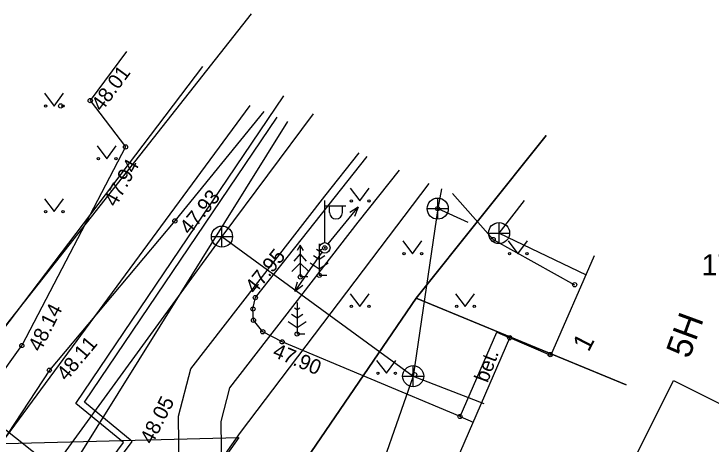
# Model space of a CAD drawing. Extents: x 641385 to 642153, y 6455477 to 6456351.
# Drawn here: x 641764.59 to 641797.66, y 6455780.48 to 6455800.86 of the extents above; entities that cross this region are included whole.
import ezdxf

# ---------------------------------------------------------------- set-up
doc = ezdxf.new("R2010")
doc.units = 0
for name, color, linetype in [('ABIJOONIS', 7, 'Continuous'), ('DTRASS', 7, 'Continuous'), ('HALJASTUS', 7, 'Continuous'), ('HOONE', 7, 'Continuous'), ('HOONEDET', 7, 'Continuous'), ('KKAEV', 7, 'Continuous'), ('KORGUS', 7, 'Continuous'), ('KPKAABEL', 7, 'Continuous'), ('KTRASS', 7, 'Continuous'), ('MOOTPIIR', 7, 'Continuous'), ('MPOHULIIN', 7, 'Continuous'), ('PIIR', 7, 'Continuous'), ('POST', 7, 'Continuous'), ('PUU', 7, 'Continuous'), ('TEE', 7, 'Continuous'), ('TTRASS', 7, 'Continuous'), ('VTRASS', 7, 'Continuous')]:
    doc.layers.add(name, color=color, linetype=linetype)

msp = doc.modelspace()

# ---------------------------------------------------------------- linework, layer by layer
at = {"layer": 'ABIJOONIS'}
msp.add_lwpolyline([(641787.827, 6455767.393), (641795.884, 6455783.495), (641814.561, 6455774.151), (641806.504, 6455758.048)], close=True, dxfattribs=at)
at = {"layer": 'DTRASS'}
msp.add_lwpolyline([(641777.566, 6455795.762), (641764.459, 6455774.765)], dxfattribs=at)
at = {"layer": 'HALJASTUS'}
for p, q in [((641766.037, 6455797.107), (641766.5, 6455796.5)), ((641766.5, 6455796.5), (641766.946, 6455797.107)), ((641768.537, 6455794.607), (641769, 6455794)), ((641769, 6455794), (641769.446, 6455794.607)), ((641780.537, 6455792.607), (641781, 6455792)), ((641781, 6455792), (641781.446, 6455792.607)), ((641766.037, 6455792.107), (641766.5, 6455791.5)), ((641766.5, 6455791.5), (641766.946, 6455792.107)), ((641783.037, 6455790.107), (641783.5, 6455789.5)), ((641783.5, 6455789.5), (641783.946, 6455790.107)), ((641788.037, 6455790.107), (641788.5, 6455789.5)), ((641788.5, 6455789.5), (641788.946, 6455790.107)), ((641780.537, 6455787.607), (641781, 6455787)), ((641781, 6455787), (641781.446, 6455787.607)), ((641785.537, 6455787.607), (641786, 6455787)), ((641786, 6455787), (641786.446, 6455787.607)), ((641781.798, 6455784.446), (641782.262, 6455783.839)), ((641782.262, 6455783.839), (641782.707, 6455784.446))]:
    msp.add_line(p, q, dxfattribs=at)
msp.add_lwpolyline([(641785.398, 6455792.348), (641787.32, 6455790.175), (641791.187, 6455788.031)], dxfattribs=at)
for centre in [(641766.099, 6455796.5), (641766.928, 6455796.5), (641768.599, 6455794), (641769.428, 6455794), (641780.599, 6455792), (641781.428, 6455792), (641766.099, 6455791.5), (641766.928, 6455791.5), (641783.099, 6455789.5), (641783.928, 6455789.5), (641788.099, 6455789.5), (641788.928, 6455789.5), (641780.599, 6455787), (641781.428, 6455787), (641785.599, 6455787), (641786.428, 6455787), (641781.861, 6455783.839), (641782.689, 6455783.839)]:
    msp.add_circle(centre, 0.055, dxfattribs=at)
at = {"layer": 'HOONE'}
for p, q in [((641790.066, 6455784.669), (641792.127, 6455789.415)), ((641781.519, 6455770.343), (641788.108, 6455785.519)), ((641790.066, 6455784.669), (641788.108, 6455785.519))]:
    msp.add_line(p, q, dxfattribs=at)
at = {"layer": 'HOONEDET'}
msp.add_line((641785.753, 6455781.786), (641786.371, 6455781.518), dxfattribs=at)
msp.add_lwpolyline([(641785.753, 6455781.786), (641787.49, 6455785.787), (641788.108, 6455785.519)], dxfattribs=at)
at = {"layer": 'KKAEV'}
for p, q in [((641784.694, 6455791.137), (641784.694, 6455792.137)), ((641784.194, 6455791.637), (641785.194, 6455791.637)), ((641774.462, 6455789.812), (641774.462, 6455790.812)), ((641787.603, 6455789.977), (641787.603, 6455790.977)), ((641787.103, 6455790.477), (641788.103, 6455790.477)), ((641773.962, 6455790.312), (641774.962, 6455790.312)), ((641783.528, 6455783.197), (641783.528, 6455784.197)), ((641783.028, 6455783.697), (641784.028, 6455783.697))]:
    msp.add_line(p, q, dxfattribs=at)
for centre in [(641784.694, 6455791.637), (641774.462, 6455790.312), (641787.603, 6455790.477), (641783.528, 6455783.697)]:
    msp.add_circle(centre, 0.5, dxfattribs=at)
at = {"layer": 'KORGUS'}
for centre in [(641768.215, 6455796.757), (641766.813, 6455796.504), (641769.887, 6455794.562), (641784.694, 6455791.637), (641772.228, 6455791.054), (641787.32, 6455790.175), (641779.336, 6455789.775), (641778.176, 6455788.401), (641779.076, 6455788.475), (641791.187, 6455788.031), (641776.044, 6455787.421), (641775.932, 6455786.881), (641775.956, 6455786.348), (641776.398, 6455785.803), (641778.025, 6455785.695), (641788.108, 6455785.519), (641764.969, 6455785.149), (641777.316, 6455785.323), (641790.032, 6455784.721), (641766.275, 6455783.982), (641783.597, 6455783.766), (641785.753, 6455781.786)]:
    msp.add_circle(centre, 0.1, dxfattribs=at)
at = {"layer": 'KPKAABEL'}
for points in [[(641777.691, 6455755.383), (641773.383, 6455757.285), (641772.859, 6455758.523), (641772.563, 6455769), (641772.402, 6455781.797), (641772.98, 6455784.043), (641779.336, 6455792.234), (641780.962, 6455794.281)], [(641782.859, 6455793.455), (641780.91, 6455791), (641774.813, 6455783.145), (641774.406, 6455781.555), (641774.563, 6455769.039), (641774.848, 6455758.957), (641774.918, 6455758.793), (641778.555, 6455757.188)], [(641782.859, 6455793.455), (641780.91, 6455791), (641774.813, 6455783.145), (641774.406, 6455781.555), (641774.563, 6455769.039), (641774.848, 6455758.957), (641774.918, 6455758.793), (641778.555, 6455757.188)]]:
    msp.add_lwpolyline(points, dxfattribs=at)
at = {"layer": 'KTRASS'}
for p, q in [((641784.694, 6455791.637), (641786.126, 6455791)), ((641787.603, 6455790.477), (641791.732, 6455788.505))]:
    msp.add_line(p, q, dxfattribs=at)
for points in [[(641778.781, 6455796.134), (641774.462, 6455790.312), (641783.528, 6455783.697)], [(641784.869, 6455792.578), (641784.694, 6455791.637), (641783.528, 6455783.697), (641786.886, 6455782.397)], [(641787.603, 6455790.477), (641788.805, 6455792.023)], [(641774.462, 6455790.312), (641756.887, 6455766.225), (641750.618, 6455766.859)], [(641783.528, 6455783.697), (641779.19, 6455771.32), (641781.561, 6455767.357), (641783.946, 6455766.065)]]:
    msp.add_lwpolyline(points, dxfattribs=at)
at = {"layer": 'MOOTPIIR'}
for points in [[(641755.977, 6455753.506), (641775.34, 6455781.035), (641784.29, 6455792.831)], [(641731.369, 6455766.88), (641744.53, 6455779.999), (641775.259, 6455780.794), (641755.977, 6455753.506), (641746.164, 6455737.76), (641746.164, 6455727.126), (641734.447, 6455699.1), (641733.156, 6455690.552), (641719.453, 6455690.552), (641713.892, 6455667.595), (641697.408, 6455670.079), (641707.437, 6455696.913), (641716.176, 6455713.212), (641729.78, 6455737.76), (641742.788, 6455754.258), (641731.369, 6455766.88)]]:
    msp.add_lwpolyline(points, dxfattribs=at)
at = {"layer": 'MPOHULIIN'}
for p, q in [((641779.495, 6455789.968), (641780.922, 6455791.707)), ((641780.922, 6455791.707), (641780.52, 6455791.454)), ((641780.922, 6455791.707), (641780.75, 6455791.264)), ((641779.336, 6455789.775), (641779.336, 6455789.775)), ((641779.336, 6455789.775), (641779.336, 6455789.775)), ((641779.194, 6455789.569), (641777.915, 6455787.718)), ((641777.915, 6455787.718), (641778.05, 6455788.174)), ((641777.915, 6455787.718), (641778.295, 6455788.004))]:
    msp.add_line(p, q, dxfattribs=at)
at = {"layer": 'PIIR'}
for points in [[(641775.853, 6455800.864), (641756.82, 6455776.78), (641728.85, 6455737.98), (641718.491, 6455739.714)], [(641705.647, 6455655.65), (641717.09, 6455682.25), (641746.02, 6455738.69), (641761.52, 6455754.99), (641783.67, 6455787.4), (641789.837, 6455795.11)], [(641789.837, 6455795.11), (641783.67, 6455787.4), (641793.636, 6455783.284)], [(641793.636, 6455783.284), (641783.67, 6455787.4), (641761.52, 6455754.99), (641775.648, 6455749.403)]]:
    msp.add_lwpolyline(points, dxfattribs=at)
at = {"layer": 'POST'}
for p, q in [((641779.336, 6455790.025), (641779.336, 6455792.025)), ((641779.336, 6455791.775), (641780.336, 6455791.775)), ((641779.563, 6455791.454), (641779.563, 6455791.775)), ((641780.175, 6455791.454), (641780.175, 6455791.775)), ((641779.336, 6455789.775), (641779.336, 6455789.775))]:
    msp.add_line(p, q, dxfattribs=at)
for radius in [0.25, 0.0234]:
    msp.add_circle((641779.336, 6455789.775), radius, dxfattribs=at)
msp.add_arc((641779.869, 6455791.454), 0.306, 180, 0, dxfattribs=at)
at = {"layer": 'PUU'}
for p, q in [((641778.176, 6455789.901), (641778.026, 6455789.651)), ((641778.326, 6455789.651), (641778.176, 6455789.901)), ((641778.176, 6455789.901), (641778.176, 6455788.401)), ((641779.076, 6455789.975), (641779.076, 6455788.475)), ((641778.176, 6455789.501), (641777.876, 6455789.151)), ((641778.476, 6455789.151), (641778.176, 6455789.501)), ((641779.076, 6455789.225), (641778.809, 6455789.403)), ((641779.076, 6455789.625), (641778.952, 6455789.708)), ((641779.2, 6455789.708), (641779.076, 6455789.625)), ((641779.343, 6455789.403), (641779.076, 6455789.225)), ((641778.652, 6455789.064), (641779.076, 6455788.782)), ((641779.076, 6455788.782), (641779.5, 6455789.064)), ((641778.176, 6455789.051), (641777.776, 6455788.651)), ((641778.576, 6455788.651), (641778.176, 6455789.051)), ((641779.436, 6455788.475), (641779.076, 6455788.475)), ((641778.536, 6455788.401), (641778.176, 6455788.401)), ((641778.025, 6455787.195), (641778.025, 6455785.695)), ((641778.025, 6455786.845), (641777.901, 6455786.928)), ((641778.149, 6455786.928), (641778.025, 6455786.845)), ((641778.025, 6455786.445), (641777.758, 6455786.623)), ((641778.292, 6455786.623), (641778.025, 6455786.445)), ((641777.601, 6455786.284), (641778.025, 6455786.002)), ((641778.025, 6455786.002), (641778.449, 6455786.284)), ((641778.385, 6455785.695), (641778.025, 6455785.695))]:
    msp.add_line(p, q, dxfattribs=at)
at = {"layer": 'TEE'}
for points in [[(641769.934, 6455799.088), (641768.215, 6455796.757), (641769.887, 6455794.562), (641764.969, 6455785.149)], [(641776.453, 6455796.247), (641772.228, 6455791.054), (641766.275, 6455783.982)], [(641785.753, 6455781.786), (641777.316, 6455785.323), (641776.398, 6455785.803), (641775.956, 6455786.348), (641775.932, 6455786.881), (641776.044, 6455787.421), (641781.349, 6455794.113)], [(641748.407, 6455780.957), (641756.291, 6455778.546), (641761.15, 6455779.811), (641764.969, 6455785.149)], [(641766.275, 6455783.982), (641760.323, 6455774.93), (641754.18, 6455765.873), (641747.037, 6455756.505)]]:
    msp.add_lwpolyline(points, dxfattribs=at)
at = {"layer": 'TTRASS'}
for points in [[(641765.16, 6455774.302), (641769.796, 6455780.546), (641767.538, 6455782.402), (641777.396, 6455796.99)], [(641765.401, 6455774.123), (641770.207, 6455780.596), (641767.939, 6455782.46), (641777.073, 6455795.976)]]:
    msp.add_lwpolyline(points, dxfattribs=at)
at = {"layer": 'VTRASS'}
for points in [[(641761.863, 6455783.003), (641773.554, 6455798.381)], [(641760.6, 6455775.93), (641775.804, 6455796.53)], [(641741.175, 6455753.404), (641741.846, 6455753.013), (641748.493, 6455764.421), (641754.274, 6455773.44), (641761.863, 6455783.003), (641773.866, 6455773.477), (641782.51, 6455772.625)]]:
    msp.add_lwpolyline(points, dxfattribs=at)

# ---------------------------------------------------------------- texts
at = {"layer": 'HOONE'}
for s, height, rotation, p in [('5H', 1.2, 69.8293, (641796.62, 6455784.48)), ('1', 0.9, 62.7447, (641791.85, 6455784.81))]:
    msp.add_text(s, height=height, rotation=rotation, dxfattribs=at).set_placement(p)
at = {"layer": 'HOONEDET'}
msp.add_text('bet.', height=0.7, rotation=69.4302, dxfattribs=at).set_placement((641787.06, 6455783.35))
at = {"layer": 'KORGUS'}
for s, rotation, p in [(' 48.01', 53.5057, (641768.61, 6455795.99)), (' 47.94', 61.0156, (641769.3, 6455791.45)), (' 47.93', 50.5148, (641772.76, 6455790.16)), (' 47.95', 50.8865, (641775.87, 6455787.35)), (' 48.14', 62.9132, (641765.73, 6455784.58)), (' 48.11', 49.9195, (641766.92, 6455783.23)), (' 47.90', 337.2554, (641776.58, 6455784.74)), (' 48.05', 62.9718, (641771.04, 6455780.19))]:
    msp.add_text(s, height=0.7, rotation=rotation, dxfattribs=at).set_placement(p)
at = {"layer": 'PIIR'}
msp.add_text('17007:004:0039', height=0.99996, dxfattribs=at).set_placement((641797.212, 6455788.475))

doc.saveas('drawing.dxf')
